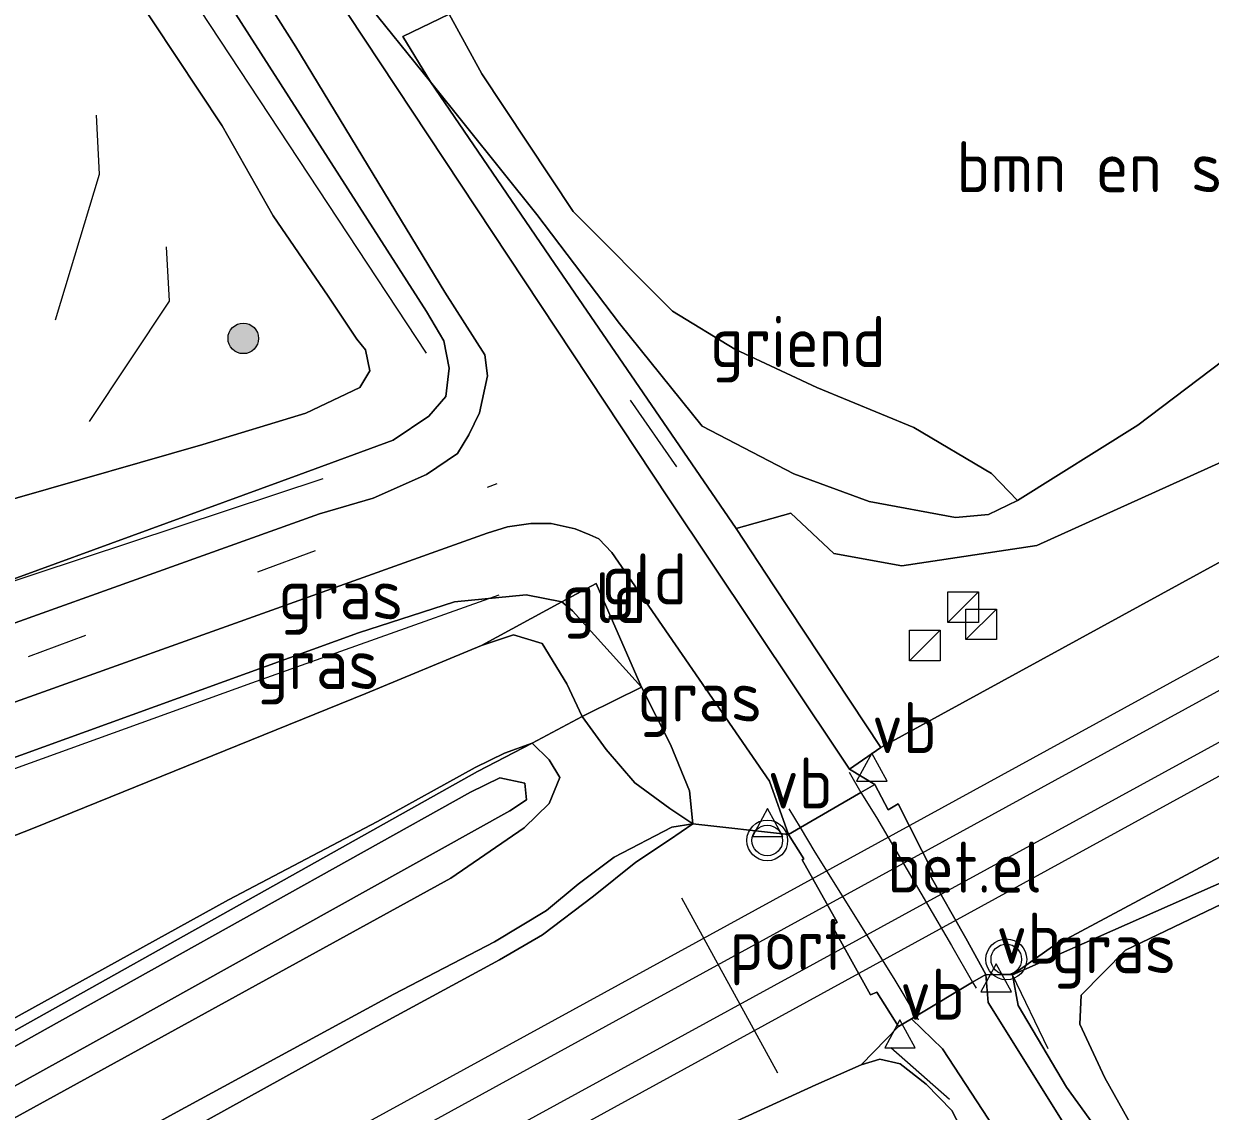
# Model space of a CAD drawing. Extents: x 253736 to 255979, y 477184 to 479215.
# Drawn here: x 254197.2 to 254255.4, y 477484.3 to 477537.7 of the extents above; entities that cross this region are included whole.
import ezdxf
from ezdxf.enums import TextEntityAlignment as Align

# ---------------------------------------------------------------- set-up
doc = ezdxf.new("R2010")
doc.units = 0
doc.linetypes.add('39strp', pattern=[12, 3, -9])
for name, color, linetype, lineweight in [('af-bs-doorgang', 8, 'Continuous', 18), ('af-bs-rasterhekwerk', 8, 'hekwerk', 18), ('bp-b5-bomenstruiken', 8, 'Continuous', 18), ('bp-b5-grasland', 8, 'Continuous', 18), ('bp-b5-overig', 8, 'Continuous', 18), ('bp-bs-bomenrij', 8, 'laanbep', 18), ('bp-bs-boom', 8, 'Continuous', 18), ('bw-bs-portaal', 8, 'Continuous', 18), ('gw-bs-insteekwatergang', 8, 'Continuous', 18), ('gw-bs-kruinlijn', 8, 'Continuous', 18), ('gw-bs-teenlijn', 8, 'Continuous', 18), ('mk-bs-39streep 0.15', 8, '39strp', 18), ('mk-bs-streep 0.15', 8, 'Continuous', 18), ('og-b5-grond_ingericht', 8, 'Continuous', 18), ('og-b5-spoor', 8, 'Continuous', 18), ('og-b5-water', 8, 'Continuous', 18), ('og-bs-inrichtingselement', 8, 'Continuous', 18), ('og-bs-spoor', 8, 'Continuous', 18), ('og-bs-terreinafscheiding', 8, 'Continuous', 18), ('vh-b5-verh_soort', 8, 'Continuous', 18), ('wh-bs-waterlijn', 8, 'Continuous', 18), ('wm-bs-schrikhek', 8, 'Continuous', 18), ('wm-bs-verkeersbord', 8, 'Continuous', 18), ('wm-bs-verkeerslicht', 8, 'Continuous', 18)]:
    doc.layers.add(name, color=color, linetype=linetype, lineweight=lineweight)
doc.styles.add('rtw_iso', font='isocp.shx')
doc.linetypes.add('hekwerk', pattern='A,7,-1.5,[1,RTW.shx,S=0.75,R=0,X=0,Y=0],-1.5', length=10)
doc.linetypes.add('laanbep', pattern='A,20,-1,[4,RTW.shx,S=0.75,R=0,X=0,Y=0],-1', length=22)

# ---------------------------------------------------------------- blocks, each defined once
blk = doc.blocks.new('verkeersbord')
for p, q in [((0, 0.75), (-0.75, -0.625)), ((0.75, -0.625), (0, 0.75)), ((-0.75, -0.625), (0.75, -0.625))]:
    blk.add_line(p, q)
blk = doc.blocks.new('dtbattr')
at = {"style": 'rtw_iso'}
blk.add_attdef('TAG', (0.591, 0.868), '', height=2.5, dxfattribs=at)
blk = doc.blocks.new('dtbattr-r')
at = {"style": 'rtw_iso'}
blk.add_attdef('TAG', text='', height=2.5, dxfattribs=at).set_placement((0, 0), align=Align.MIDDLE_CENTER)
blk = doc.blocks.new('RW1 Buren totaal_ACAD_1_FMEBLOCK24')
at = {"layer": 'bp-b5-grasland'}
blk.add_polyline3d([(28.669, 17.33, 22.649), (46.329, 27.208, 22.763), (54.18, 31.599, 22.922), (56.862, 32.986, 23.447), (57.702, 32.18, 23.393), (58.228, 31.31, 23.423), (57.7, 30.041, 23.369), (56.47, 28.845, 23.306), (52.866, 26.376, 23.264), (15.218, 5.687, 23.159)], dxfattribs=at)
blk.add_polyline3d([(-48.179, -27.045, 22.397), (-55.257, -30.771, 22.397), (-56.2, -31.525, 22.397), (-55.903, -31.856, 22.397), (-52.445, -30.668, 22.397), (-45.293, -26.997, 22.397), (-26.407, -16.235, 22.397), (-9.19, -6.745, 22.397), (11.243, 4.974, 22.397), (36.991, 19.231, 22.397), (55.772, 29.681, 22.397), (56.592, 30.22, 22.397), (56.502, 31.034, 22.397), (55.272, 31.287, 22.397), (53.831, 30.59, 22.397), (32.974, 18.951, 22.397), (14.406, 8.536, 22.397), (5.61, 3.936, 22.397), (-1.485, -1.122, 22.397), (-16.649, -10.155, 22.397), (-40.298, -22.961, 22.397)], close=True, dxfattribs=at)
blk = doc.blocks.new('dtbattr-l')
at = {"style": 'rtw_iso'}
blk.add_attdef('TAG', (0, 0), '', height=2.5, dxfattribs=at)
blk = doc.blocks.new('boom')
blk.add_hatch(color=256).paths.add_polyline_path([(-0.75, 0, 1), (0.75, 0, 1)])
blk.add_circle((0, 0), 0.75)
blk = doc.blocks.new('kast')
blk.add_line((-0.75, -0.75), (0.75, 0.75))
blk.add_lwpolyline([(-0.75, 0.75), (0.75, 0.75), (0.75, -0.75), (-0.75, -0.75)], close=True)
blk = doc.blocks.new('verkeerslicht')
for radius in [1, 0.75]:
    blk.add_circle((0, 0), radius)
blk = doc.blocks.new('Deel_d28hz')
at = {"layer": 'af-bs-doorgang'}
blk.add_polyline3d([(254234.02, 477510.132, 24.128), (254232.164, 477512.946, 24.131)], dxfattribs=at)
at = {"layer": 'af-bs-rasterhekwerk'}
for points in [[(254232.164, 477512.946, 24.131), (254223.257, 477525.936, 23.999), (254217.172, 477534.852, 23.834), (254215.819, 477537.077, 23.591), (254218.092, 477538.176, 22.697), (254233.383, 477540.146, 22.694), (254246.682, 477541.905, 22.742), (254261.564, 477543.065, 22.823), (254277.034, 477544.902, 23.048), (254293.547, 477546.947, 23.147), (254311.538, 477549.059, 23.213), (254322.524, 477554.771, 23.24)], [(254186.386, 477493.809, 22.826), (254197.698, 477498.238, 22.856), (254214.002, 477504.841, 22.85), (254219.667, 477507.207, 23.063), (254223.622, 477509.342, 24.206), (254225.297, 477510.247, 24.245), (254227.53, 477505.152, 24.233), (254224.877, 477503.855, 23.762), (254224.607, 477503.711, 23.69), (254222.159, 477502.402, 23.447), (254219.477, 477501.015, 22.922), (254211.625, 477496.624, 22.763), (254193.966, 477486.746, 22.649), (254175.951, 477476.739, 22.613), (254167.305, 477472.011, 22.871), (254148.867, 477461.878, 23.552), (254138.84, 477456.372, 23.522), (254102.476, 477436.107, 23.249)], [(254237.724, 477501.141, 24.255), (254239.268, 477502.191, 24.164), (254234.02, 477510.132, 24.128)], [(254247.474, 477487.41, 23.96), (254245.718, 477491.038, 24.047), (254266.964, 477500.434, 23.504)], [(254242.626, 477484.92, 23.867), (254239.747, 477487.462, 23.954)]]:
    blk.add_polyline3d(points, dxfattribs=at)
at = {"layer": 'bp-b5-bomenstruiken'}
blk.add_polyline3d([(254245.96, 477514.317, 23.516), (254244.691, 477515.647, 23.441), (254240.889, 477517.903, 23.297), (254236.121, 477519.86, 23.189), (254232.098, 477521.74, 23.141), (254229.051, 477523.598, 23.033), (254224.173, 477528.499, 23.057), (254219.685, 477535.24, 22.874), (254218.092, 477538.176, 22.697), (254233.383, 477540.146, 22.694), (254246.682, 477541.905, 22.742), (254261.564, 477543.065, 22.823), (254260.134, 477541.433, 23), (254260.247, 477539.734, 23.159), (254260.971, 477535.346, 23.222), (254262.126, 477532.806, 23.285), (254262.181, 477529.282, 23.438), (254259.99, 477524.564, 23.447), (254256.641, 477521.618, 23.501), (254251.877, 477518.016, 23.546)], close=True, dxfattribs=at)
at = {"layer": 'bp-b5-grasland'}
for points in [[(254194.797, 477501.011, 24.632), (254213.644, 477507.828, 24.284), (254218.355, 477509.349, 24.233), (254221.861, 477509.693, 24.149), (254223.622, 477509.342, 24.206), (254219.667, 477507.207, 23.063), (254214.002, 477504.841, 22.85), (254197.698, 477498.238, 22.856), (254186.386, 477493.809, 22.826)], [(254188.747, 477501.567, 24.816), (254218.119, 477512.065, 24.159), (254219.945, 477512.718, 24.111), (254220.954, 477513.02, 24.078), (254222.102, 477513.182, 24.057), (254223.085, 477513.183, 24.051), (254224.273, 477512.921, 24.063), (254224.986, 477512.634, 24.081), (254225.427, 477512.437, 24.102), (254226.072, 477511.758, 24.111), (254233.808, 477500.541, 24.255), (254234.727, 477497.925, 24.27), (254230.037, 477498.452, 23.792), (254229.875, 477500.067, 24.104), (254228.944, 477502.336, 24.158), (254227.53, 477505.152, 24.233), (254225.297, 477510.247, 24.245), (254223.622, 477509.342, 24.206), (254221.861, 477509.693, 24.149), (254218.355, 477509.349, 24.233), (254213.644, 477507.828, 24.284), (254194.797, 477501.011, 24.632)], [(254196.012, 477510.205, 24.533), (254210.71, 477515.575, 24.191), (254215.334, 477517.271, 24.092), (254217.088, 477518.454, 24.014), (254217.921, 477519.409, 23.999), (254218.09, 477520.799, 23.951), (254217.824, 477522.153, 23.939), (254216.969, 477523.588, 23.879), (254205.964, 477540.788, 23.534)], [(254202.446, 477539.514, 22.823), (254206.946, 477532.694, 22.751), (254209.461, 477528.275, 22.817), (254212.145, 477524.338, 22.946), (254213.567, 477522.224, 23.063), (254213.985, 477521.704, 23), (254214.192, 477520.676, 22.949), (254213.699, 477519.859, 22.949), (254211.061, 477518.598, 22.976), (254206.007, 477517.055, 22.97), (254178.667, 477509.21, 22.823)], [(254207.825, 477540.923, 23.685), (254210.563, 477536.571, 23.772), (254217.883, 477524.528, 23.88), (254219.836, 477521.463, 23.937), (254219.965, 477520.427, 23.943), (254219.582, 477518.623, 23.97), (254219.054, 477517.534, 24.024), (254218.493, 477516.625, 24.045), (254216.971, 477515.598, 24.066), (254214.358, 477514.431, 24.159), (254211.72, 477513.656, 24.261), (254187.79, 477505.095, 24.747), (254178.294, 477501.724, 24.906), (254173.57, 477500.728, 25.05), (254169.041, 477500.62, 25.17), (254163.872, 477501.42, 25.302), (254158.444, 477503.124, 25.467), (254153.436, 477505.786, 25.515), (254148.897, 477509.866, 25.656), (254144.879, 477514.983, 25.791), (254142.2, 477520.394, 25.914), (254140.646, 477526.401, 26.019), (254140.437, 477532.531, 26.169), (254141.229, 477537.724, 26.292)], [(254178.667, 477509.21, 22.823), (254206.007, 477517.055, 22.97), (254211.061, 477518.598, 22.976), (254213.699, 477519.859, 22.949), (254214.192, 477520.676, 22.949), (254213.985, 477521.704, 23), (254213.567, 477522.224, 23.063), (254212.145, 477524.338, 22.946), (254209.461, 477528.275, 22.817), (254206.946, 477532.694, 22.751), (254202.446, 477539.514, 22.823)], [(254205.964, 477540.788, 23.534), (254216.969, 477523.588, 23.879), (254217.824, 477522.153, 23.939), (254218.09, 477520.799, 23.951), (254217.921, 477519.409, 23.999), (254217.088, 477518.454, 24.014), (254215.334, 477517.271, 24.092), (254210.71, 477515.575, 24.191), (254196.012, 477510.205, 24.533)], [(254213.817, 477539.022, 23.666), (254217.172, 477534.852, 23.834), (254223.257, 477525.936, 23.999), (254232.164, 477512.946, 24.131), (254234.02, 477510.132, 24.128), (254239.268, 477502.191, 24.164), (254237.724, 477501.141, 24.255), (254237.201, 477501.917, 24.252), (254228.859, 477514.4, 24.045), (254213.129, 477538.154, 23.655)], [(254257.489, 477469.166, 23.907), (254254.621, 477473.863, 23.88), (254248.49, 477483.363, 23.925), (254244.522, 477489.683, 24.081), (254244.42, 477491.066, 24.255), (254245.718, 477491.038, 24.047), (254246.005, 477489.539, 24.089), (254248.368, 477485.533, 23.963), (254250.041, 477483.222, 23.891), (254252.383, 477480.327, 23.756), (254252.317, 477481.41, 23.609), (254251.856, 477483.127, 23.567), (254250.244, 477485.989, 23.525), (254249.024, 477488.624, 23.585), (254249.089, 477490.039, 23.597), (254251.265, 477492.248, 23.567), (254264.272, 477498.479, 23.45)], [(254190.63, 477476.579, 23.225), (254204.57, 477484.23, 23.264), (254215.376, 477490.092, 23.321), (254220.31, 477492.67, 23.321), (254222.856, 477494.204, 23.315), (254224.409, 477495.499, 23.363), (254226.178, 477496.811, 23.378), (254229.007, 477498.29, 23.453), (254230.037, 477498.452, 23.792), (254228.902, 477497.662, 23.792), (254227.253, 477496.565, 23.807), (254225.165, 477494.898, 23.819), (254222.659, 477493.009, 23.849), (254220.556, 477491.778, 23.879), (254213.595, 477487.994, 23.897), (254197.872, 477479.305, 23.822), (254177.553, 477468.112, 23.816)], [(254195.473, 477458.081, 23.117), (254217.398, 477470.264, 23.03), (254236.738, 477480.812, 23.12), (254241.423, 477483.037, 23.159), (254245.535, 477473.854, 23.525), (254246.687, 477472.483, 23.579), (254247.185, 477472.257, 23.666), (254247.778, 477472.593, 23.801), (254247.95, 477473.828, 23.801), (254247.013, 477476.17, 23.927), (254242.747, 477484.392, 23.861), (254241.489, 477485.683, 23.867), (254240.214, 477486.672, 23.888), (254239.221, 477486.905, 23.894), (254238.3, 477486.622, 23.894), (254240.128, 477488.507, 24.216), (254240.76, 477488.884, 24.201), (254242.288, 477487.412, 24.063), (254246.484, 477480.994, 23.916), (254250.402, 477474.901, 23.91), (254251.696, 477471.493, 23.895), (254253.409, 477470.191, 23.913), (254255.468, 477466.382, 23.832)], [(254228.746, 477482.295, 23.966), (254236.074, 477485.642, 23.909), (254238.3, 477486.622, 23.894), (254239.221, 477486.905, 23.894), (254240.214, 477486.672, 23.888), (254241.489, 477485.683, 23.867), (254242.747, 477484.392, 23.861), (254247.013, 477476.17, 23.927)]]:
    blk.add_polyline3d(points, dxfattribs=at)
for points in [[(254220.057, 477552.757, 22.922), (254220.433, 477552.439, 22.811), (254218.666, 477549.074, 22.622), (254216.432, 477543.845, 22.67), (254216.595, 477541.32, 22.721), (254217.432, 477539.138, 22.694), (254218.092, 477538.176, 22.697), (254215.819, 477537.077, 23.591), (254217.172, 477534.852, 23.834), (254213.817, 477539.022, 23.666), (254213.676, 477541.042, 23.618), (254214.537, 477544.381, 23.516), (254218.143, 477550.971, 23.21), (254219.424, 477553.341, 23.15)], [(254334.415, 477537.35, 23.276), (254299.542, 477518.305, 23.294), (254280.96, 477508.818, 23.438), (254266.964, 477500.434, 23.504), (254245.718, 477491.038, 24.047), (254247.677, 477492.44, 23.978), (254267.827, 477503.204, 23.936), (254280.561, 477510.634, 24.014), (254284.434, 477512.773, 24.014), (254289.069, 477514.697, 24.041), (254293.205, 477516.957, 24.041), (254295.868, 477518.756, 24.023), (254304.197, 477523.572, 23.957), (254333.139, 477539.219, 23.861)], [(254239.268, 477502.191, 24.164), (254234.02, 477510.132, 24.128), (254232.164, 477512.946, 24.131), (254234.848, 477513.695, 24.005), (254236.953, 477511.721, 24.035), (254240.295, 477511.107, 23.984), (254246.915, 477512.111, 23.786), (254258.564, 477517.37, 23.813), (254266.706, 477519.052, 23.864), (254286.879, 477529.801, 24.053), (254297.026, 477534.529, 23.963), (254284.338, 477526.866, 24.005)], [(254230.037, 477498.452, 23.792), (254228.913, 477499.203, 23.741), (254227.197, 477500.467, 23.738), (254225.797, 477502.103, 23.735), (254224.607, 477503.711, 23.69), (254224.877, 477503.855, 23.762), (254227.53, 477505.152, 24.233), (254228.944, 477502.336, 24.158), (254229.875, 477500.067, 24.104)], [(254148.867, 477461.878, 23.552), (254163.969, 477470.601, 23.024), (254169.093, 477473.305, 22.604), (254174.35, 477476.272, 22.595), (254189.053, 477484.667, 22.667), (254207.257, 477494.727, 22.754), (254214.58, 477498.56, 22.754), (254219.372, 477501.22, 22.934), (254220.803, 477501.92, 23.198), (254222.159, 477502.402, 23.447), (254219.477, 477501.015, 22.922), (254211.625, 477496.624, 22.763), (254193.966, 477486.746, 22.649), (254175.951, 477476.739, 22.613), (254167.305, 477472.011, 22.871)], [(254252.383, 477480.327, 23.756), (254250.041, 477483.222, 23.891), (254248.368, 477485.533, 23.963), (254246.005, 477489.539, 24.089), (254245.718, 477491.038, 24.047), (254266.964, 477500.434, 23.504), (254264.272, 477498.479, 23.45), (254251.265, 477492.248, 23.567), (254249.089, 477490.039, 23.597), (254249.024, 477488.624, 23.585), (254250.244, 477485.989, 23.525), (254251.856, 477483.127, 23.567), (254252.317, 477481.41, 23.609)]]:
    blk.add_polyline3d(points, close=True, dxfattribs=at)
at = {"layer": 'bp-b5-overig'}
blk.add_polyline3d([(254258.564, 477517.37, 23.813), (254246.915, 477512.111, 23.786), (254240.295, 477511.107, 23.984), (254236.953, 477511.721, 24.035), (254234.848, 477513.695, 24.005), (254232.164, 477512.946, 24.131), (254223.257, 477525.936, 23.999), (254217.172, 477534.852, 23.834), (254222.382, 477528.346, 23.861), (254226.449, 477522.994, 23.966), (254230.506, 477517.964, 23.963), (254234.997, 477515.626, 23.972), (254238.698, 477514.267, 23.894), (254242.925, 477513.473, 23.87), (254244.55, 477513.628, 23.801), (254245.96, 477514.317, 23.516), (254251.877, 477518.016, 23.546), (254256.641, 477521.618, 23.501)], dxfattribs=at)
blk.add_polyline3d([(254245.96, 477514.317, 23.516), (254244.55, 477513.628, 23.801), (254242.925, 477513.473, 23.87), (254238.698, 477514.267, 23.894), (254234.997, 477515.626, 23.972), (254230.506, 477517.964, 23.963), (254226.449, 477522.994, 23.966), (254222.382, 477528.346, 23.861), (254217.172, 477534.852, 23.834), (254215.819, 477537.077, 23.591), (254218.092, 477538.176, 22.697), (254219.685, 477535.24, 22.874), (254224.173, 477528.499, 23.057), (254229.051, 477523.598, 23.033), (254232.098, 477521.74, 23.141), (254236.121, 477519.86, 23.189), (254240.889, 477517.903, 23.297), (254244.691, 477515.647, 23.441)], close=True, dxfattribs=at)
at = {"layer": 'bp-bs-bomenrij'}
for points in [[(254216.969, 477521.537, 23.672), (254202.529, 477543.488, 23.402)], [(254198.771, 477523.179, 22.757), (254200.932, 477530.33, 22.739), (254200.797, 477533.217, 22.829)], [(254200.45, 477518.198, 22.934), (254204.375, 477524.102, 22.907), (254204.222, 477526.762, 22.841)], [(254211.898, 477515.372, 24.308), (254185.937, 477506.799, 24.761)], [(254220.523, 477509.673, 23.969), (254208.398, 477505.36, 24.005), (254188.614, 477498.203, 24.629)]]:
    blk.add_polyline3d(points, dxfattribs=at)
at = {"layer": 'bw-bs-portaal'}
blk.add_polyline3d([(254234.207, 477486.224, 32.322), (254229.499, 477494.804, 32.358)], dxfattribs=at)
at = {"layer": 'gw-bs-insteekwatergang'}
for points in [[(254110.016, 477436.764, 23.321), (254113.627, 477438.257, 23.201), (254118.433, 477440.617, 23.132), (254134.173, 477449.412, 23.174), (254152.426, 477459.337, 23.225), (254180.515, 477475.103, 23.159), (254218.163, 477495.792, 23.264), (254221.767, 477498.261, 23.306), (254222.996, 477499.457, 23.369), (254223.525, 477500.726, 23.423), (254222.998, 477501.596, 23.393), (254222.159, 477502.402, 23.447), (254220.803, 477501.92, 23.198), (254219.372, 477501.22, 22.934), (254214.58, 477498.56, 22.754), (254207.257, 477494.727, 22.754), (254189.053, 477484.667, 22.667), (254174.35, 477476.272, 22.595), (254169.093, 477473.305, 22.604), (254163.969, 477470.601, 23.024), (254148.867, 477461.878, 23.552), (254142.296, 477457.786, 23.465), (254127.74, 477449.473, 23.075)], [(254236.074, 477485.642, 23.909), (254228.746, 477482.295, 23.966), (254210.273, 477472.302, 23.774), (254193.856, 477463.2, 23.879)], [(254195.473, 477458.081, 23.117), (254217.398, 477470.264, 23.03), (254236.738, 477480.812, 23.12), (254241.423, 477483.037, 23.159), (254245.535, 477473.854, 23.525), (254246.687, 477472.483, 23.579), (254247.185, 477472.257, 23.666), (254247.778, 477472.593, 23.801), (254247.95, 477473.828, 23.801), (254247.013, 477476.17, 23.927), (254242.747, 477484.392, 23.861), (254241.489, 477485.683, 23.867), (254240.214, 477486.672, 23.888), (254239.221, 477486.905, 23.894), (254238.3, 477486.622, 23.894), (254236.074, 477485.642, 23.909)]]:
    blk.add_polyline3d(points, dxfattribs=at)
at = {"layer": 'gw-bs-kruinlijn'}
for points in [[(254223.622, 477509.342, 24.206), (254221.861, 477509.693, 24.149), (254218.355, 477509.349, 24.233), (254213.644, 477507.828, 24.284), (254194.797, 477501.011, 24.632), (254182.278, 477496.998, 24.92), (254178, 477495.939, 25.049), (254172.979, 477495.142, 25.106), (254169.464, 477495.387, 25.199), (254163.672, 477496.013, 25.331), (254158.302, 477497.823, 25.481), (254152.344, 477500.346, 25.571), (254149.19, 477502.479, 25.619), (254145.451, 477505.734, 25.712), (254141.925, 477509.868, 25.784), (254139.865, 477512.644, 25.853), (254137.953, 477516.431, 25.928), (254135.906, 477521.198, 26.006), (254135.104, 477526.277, 26.096), (254134.733, 477530.863, 26.189), (254134.86, 477534.384, 26.276), (254135.77, 477539.12, 26.345)], [(254196.012, 477510.205, 24.533), (254210.71, 477515.575, 24.191), (254215.334, 477517.271, 24.092), (254217.088, 477518.454, 24.014), (254217.921, 477519.409, 23.999), (254218.09, 477520.799, 23.951), (254217.824, 477522.153, 23.939), (254216.969, 477523.588, 23.879), (254205.964, 477540.788, 23.534)], [(254219.424, 477553.341, 23.15), (254218.143, 477550.971, 23.21), (254214.537, 477544.381, 23.516), (254213.676, 477541.042, 23.618), (254213.817, 477539.022, 23.666), (254217.172, 477534.852, 23.834), (254222.382, 477528.346, 23.861), (254226.449, 477522.994, 23.966), (254230.506, 477517.964, 23.963), (254234.997, 477515.626, 23.972), (254238.698, 477514.267, 23.894), (254242.925, 477513.473, 23.87), (254244.55, 477513.628, 23.801), (254245.96, 477514.317, 23.516)], [(254333.139, 477539.219, 23.861), (254304.197, 477523.572, 23.957), (254295.868, 477518.756, 24.023), (254293.205, 477516.957, 24.041), (254289.069, 477514.697, 24.041), (254284.434, 477512.773, 24.014), (254280.561, 477510.634, 24.014), (254267.827, 477503.204, 23.936), (254247.677, 477492.44, 23.978), (254245.718, 477491.038, 24.047), (254246.005, 477489.539, 24.089), (254248.368, 477485.533, 23.963), (254250.041, 477483.222, 23.891), (254252.383, 477480.327, 23.756)], [(254223.622, 477509.342, 24.206), (254224.139, 477508.899, 24.206), (254227.53, 477505.152, 24.233), (254228.944, 477502.336, 24.158), (254229.875, 477500.067, 24.104), (254230.037, 477498.452, 23.792)], [(254115.588, 477434.284, 23.663), (254124.811, 477439.435, 23.66), (254141.677, 477448.901, 23.732), (254161.303, 477459.411, 23.768), (254163.058, 477460.598, 23.762), (254164.394, 477461.762, 23.84), (254166.123, 477463.007, 23.882), (254168.319, 477464.2, 23.882), (254169.994, 477464.962, 23.798), (254171.735, 477465.336, 23.762), (254174.428, 477466.513, 23.795), (254177.553, 477468.112, 23.816), (254197.872, 477479.305, 23.822), (254213.595, 477487.994, 23.897), (254220.556, 477491.778, 23.879), (254222.659, 477493.009, 23.849), (254225.165, 477494.898, 23.819), (254227.253, 477496.565, 23.807), (254228.902, 477497.662, 23.792), (254230.037, 477498.452, 23.792)]]:
    blk.add_polyline3d(points, dxfattribs=at)
at = {"layer": 'gw-bs-teenlijn'}
for points in [[(254202.446, 477539.514, 22.823), (254206.946, 477532.694, 22.751), (254209.461, 477528.275, 22.817), (254212.145, 477524.338, 22.946), (254213.567, 477522.224, 23.063), (254213.985, 477521.704, 23), (254214.192, 477520.676, 22.949), (254213.699, 477519.859, 22.949), (254211.061, 477518.598, 22.976), (254206.007, 477517.055, 22.97), (254178.667, 477509.21, 22.823)], [(254245.96, 477514.317, 23.516), (254244.691, 477515.647, 23.441), (254240.889, 477517.903, 23.297), (254236.121, 477519.86, 23.189), (254232.098, 477521.74, 23.141), (254229.051, 477523.598, 23.033), (254224.173, 477528.499, 23.057), (254219.685, 477535.24, 22.874), (254218.092, 477538.176, 22.697), (254217.432, 477539.138, 22.694), (254216.595, 477541.32, 22.721), (254216.432, 477543.845, 22.67), (254218.666, 477549.074, 22.622), (254220.433, 477552.439, 22.811)], [(254252.383, 477480.327, 23.756), (254252.317, 477481.41, 23.609), (254251.856, 477483.127, 23.567), (254250.244, 477485.989, 23.525), (254249.024, 477488.624, 23.585), (254249.089, 477490.039, 23.597), (254251.265, 477492.248, 23.567), (254264.272, 477498.479, 23.45), (254266.964, 477500.434, 23.504), (254280.96, 477508.818, 23.438), (254299.542, 477518.305, 23.294), (254334.415, 477537.35, 23.276)], [(254224.607, 477503.711, 23.69), (254223.858, 477505.315, 23.609), (254222.647, 477507.292, 23.606), (254221.239, 477507.719, 23.468), (254219.667, 477507.207, 23.063)], [(254230.037, 477498.452, 23.792), (254228.913, 477499.203, 23.741), (254227.197, 477500.467, 23.738), (254225.797, 477502.103, 23.735), (254224.607, 477503.711, 23.69)], [(254230.037, 477498.452, 23.792), (254229.007, 477498.29, 23.453), (254226.178, 477496.811, 23.378), (254224.409, 477495.499, 23.363), (254222.856, 477494.204, 23.315), (254220.31, 477492.67, 23.321), (254215.376, 477490.092, 23.321), (254204.57, 477484.23, 23.264), (254190.63, 477476.579, 23.225), (254178.489, 477469.645, 23.354), (254174.939, 477467.839, 23.291), (254171.161, 477466.239, 23.27), (254168.756, 477465.441, 23.309), (254166.802, 477464.554, 23.339), (254164.884, 477463.414, 23.36), (254163.535, 477462.149, 23.318), (254162.018, 477461.068, 23.33), (254158.921, 477459.241, 23.303), (254154.148, 477456.577, 23.243), (254137.215, 477447.289, 23.09), (254123.855, 477439.791, 23.174), (254118.57, 477436.778, 23.186), (254115.588, 477434.284, 23.663)]]:
    blk.add_polyline3d(points, dxfattribs=at)
at = {"layer": 'mk-bs-39streep 0.15'}
blk.add_polyline3d([(254186.19, 477502.519, 24.831), (254220.446, 477515.143, 24.087)], dxfattribs=at)
at = {"layer": 'mk-bs-streep 0.15'}
for points in [[(254237.715, 477500.986, 24.261), (254238.283, 477499.992, 24.315)], [(254238.283, 477499.992, 24.315), (254239.054, 477498.756, 24.327), (254242.731, 477492.478, 24.363), (254243.767, 477490.677, 24.213)], [(254235.322, 477498.271, 24.279), (254234.775, 477499.191, 24.276)], [(254241.012, 477489.034, 24.228), (254239.922, 477490.856, 24.336), (254236.041, 477497.064, 24.339), (254235.322, 477498.271, 24.279)], [(254243.767, 477490.677, 24.213), (254243.948, 477490.392, 24.234)], [(254241.118, 477488.824, 24.228), (254241.012, 477489.034, 24.228)]]:
    blk.add_polyline3d(points, dxfattribs=at)
at = {"layer": 'og-b5-grond_ingericht'}
for points in [[(254227.53, 477505.152, 24.233), (254224.139, 477508.899, 24.206), (254223.622, 477509.342, 24.206), (254225.297, 477510.247, 24.245)], [(254227.53, 477505.152, 24.233), (254224.877, 477503.855, 23.762), (254224.607, 477503.711, 23.69), (254223.858, 477505.315, 23.609), (254222.647, 477507.292, 23.606), (254221.239, 477507.719, 23.468), (254219.667, 477507.207, 23.063), (254223.622, 477509.342, 24.206), (254224.139, 477508.899, 24.206)]]:
    blk.add_polyline3d(points, close=True, dxfattribs=at)
at = {"layer": 'og-b5-spoor'}
blk.add_polyline3d([(254333.139, 477539.219, 23.861), (254304.197, 477523.572, 23.957), (254295.868, 477518.756, 24.023), (254293.205, 477516.957, 24.041), (254289.069, 477514.697, 24.041), (254284.434, 477512.773, 24.014), (254280.561, 477510.634, 24.014), (254267.827, 477503.204, 23.936), (254247.677, 477492.44, 23.978), (254245.718, 477491.038, 24.047), (254244.42, 477491.066, 24.255), (254243.438, 477492.841, 24.327), (254241.682, 477495.92, 24.375), (254241.85, 477496.021, 24.375), (254240.109, 477499.426, 24.363), (254239.626, 477499.136, 24.357), (254238.964, 477500.388, 24.297), (254237.724, 477501.141, 24.255), (254239.268, 477502.191, 24.164), (254284.338, 477526.866, 24.005), (254297.026, 477534.529, 23.963), (254311.194, 477541.841, 23.852), (254325.975, 477549.715, 23.915)], close=True, dxfattribs=at)
blk.add_polyline3d([(254177.553, 477468.112, 23.816), (254197.872, 477479.305, 23.822), (254213.595, 477487.994, 23.897), (254220.556, 477491.778, 23.879), (254222.659, 477493.009, 23.849), (254225.165, 477494.898, 23.819), (254227.253, 477496.565, 23.807), (254228.902, 477497.662, 23.792), (254230.037, 477498.452, 23.792), (254234.727, 477497.925, 24.27), (254235.486, 477496.742, 24.297), (254235.411, 477496.693, 24.294), (254237.116, 477493.633, 24.3), (254236.871, 477493.455, 24.288), (254238.761, 477490.064, 24.303), (254239.074, 477490.187, 24.297), (254240.128, 477488.507, 24.216), (254238.3, 477486.622, 23.894), (254236.074, 477485.642, 23.909), (254228.746, 477482.295, 23.966), (254210.273, 477472.302, 23.774), (254193.856, 477463.2, 23.879)], dxfattribs=at)
at = {"layer": 'og-b5-water'}
blk.add_polyline3d([(254117.118, 477442.371, 22.397), (254124.999, 477446.455, 22.397), (254148.647, 477459.261, 22.397), (254163.812, 477468.294, 22.397), (254170.907, 477473.352, 22.397), (254179.702, 477477.952, 22.397), (254198.271, 477488.367, 22.397), (254219.128, 477500.006, 22.397), (254220.569, 477500.703, 22.397), (254221.799, 477500.45, 22.397), (254221.889, 477499.636, 22.397), (254221.068, 477499.097, 22.397), (254202.288, 477488.647, 22.397), (254176.54, 477474.39, 22.397), (254156.107, 477462.671, 22.397), (254138.89, 477453.181, 22.397), (254120.004, 477442.419, 22.397), (254112.851, 477438.748, 22.397), (254109.394, 477437.56, 22.397), (254109.097, 477437.891, 22.397), (254110.04, 477438.645, 22.397)], close=True, dxfattribs=at)
at = {"layer": 'og-bs-terreinafscheiding'}
for points in [[(254188.747, 477501.567, 24.816), (254218.119, 477512.065, 24.159), (254219.945, 477512.718, 24.111), (254220.954, 477513.02, 24.078), (254222.102, 477513.182, 24.057), (254223.085, 477513.183, 24.051), (254224.273, 477512.921, 24.063), (254224.986, 477512.634, 24.081), (254225.427, 477512.437, 24.102), (254226.072, 477511.758, 24.111), (254233.808, 477500.541, 24.255)], [(254207.825, 477540.923, 23.685), (254210.563, 477536.571, 23.772), (254217.883, 477524.528, 23.88), (254219.836, 477521.463, 23.937), (254219.965, 477520.427, 23.943), (254219.582, 477518.623, 23.97), (254219.054, 477517.534, 24.024), (254218.493, 477516.625, 24.045), (254216.971, 477515.598, 24.066), (254214.358, 477514.431, 24.159), (254211.72, 477513.656, 24.261), (254187.79, 477505.095, 24.747), (254178.294, 477501.724, 24.906), (254173.57, 477500.728, 25.05), (254169.041, 477500.62, 25.17), (254163.872, 477501.42, 25.302), (254158.444, 477503.124, 25.467), (254153.436, 477505.786, 25.515), (254148.897, 477509.866, 25.656), (254144.879, 477514.983, 25.791), (254142.2, 477520.394, 25.914), (254140.646, 477526.401, 26.019), (254140.437, 477532.531, 26.169), (254141.229, 477537.724, 26.292)], [(254237.201, 477501.917, 24.252), (254228.859, 477514.4, 24.045), (254213.129, 477538.154, 23.655), (254212.21, 477540.39, 23.625), (254211.633, 477542.347, 23.571), (254211.286, 477544.518, 23.469), (254211.455, 477546.904, 23.457), (254211.887, 477548.673, 23.361), (254212.676, 477550.349, 23.343), (254214.141, 477552.166, 23.295), (254215.406, 477553.456, 23.265), (254216.765, 477554.603, 23.241), (254218.374, 477555.52, 23.235), (254220.269, 477556.263, 23.16), (254239.96, 477562.865, 23.067), (254259.573, 477569.015, 23.202), (254275.453, 477574.303, 23.274), (254290.092, 477579.284, 23.319), (254294.524, 477580.795, 23.322), (254299.025, 477582.389, 23.328), (254302.583, 477583.988, 23.326)], [(254245.96, 477514.317, 23.516), (254251.877, 477518.016, 23.546), (254256.641, 477521.618, 23.501), (254259.99, 477524.564, 23.447), (254262.181, 477529.282, 23.438), (254262.126, 477532.806, 23.285), (254260.971, 477535.346, 23.222), (254260.247, 477539.734, 23.159), (254260.134, 477541.433, 23), (254261.564, 477543.065, 22.823)], [(254297.026, 477534.529, 23.963), (254286.879, 477529.801, 24.053), (254266.706, 477519.052, 23.864), (254258.564, 477517.37, 23.813), (254246.915, 477512.111, 23.786), (254240.295, 477511.107, 23.984), (254236.953, 477511.721, 24.035), (254234.848, 477513.695, 24.005), (254232.164, 477512.946, 24.131)], [(254297.026, 477534.529, 23.963), (254284.338, 477526.866, 24.005), (254239.268, 477502.191, 24.164)], [(254238.964, 477500.388, 24.297), (254237.724, 477501.141, 24.255), (254237.201, 477501.917, 24.252)], [(254233.808, 477500.541, 24.255), (254234.727, 477497.925, 24.27)], [(254234.727, 477497.925, 24.27), (254235.486, 477496.742, 24.297), (254235.411, 477496.693, 24.294), (254237.116, 477493.633, 24.3), (254236.871, 477493.455, 24.288), (254238.761, 477490.064, 24.303), (254239.074, 477490.187, 24.297), (254240.128, 477488.507, 24.216), (254240.76, 477488.884, 24.201), (254241.012, 477489.034, 24.228), (254243.767, 477490.677, 24.213), (254244.42, 477491.066, 24.255), (254243.438, 477492.841, 24.327), (254241.682, 477495.92, 24.375), (254241.85, 477496.021, 24.375), (254240.109, 477499.426, 24.363), (254239.626, 477499.136, 24.357), (254238.964, 477500.388, 24.297), (254238.283, 477499.992, 24.315), (254235.322, 477498.271, 24.279), (254234.727, 477497.925, 24.27)], [(254230.037, 477498.452, 23.792), (254234.727, 477497.925, 24.27)], [(254244.522, 477489.683, 24.081), (254244.42, 477491.066, 24.255)], [(254245.718, 477491.038, 24.047), (254244.42, 477491.066, 24.255)], [(254284.312, 477432.956, 23.268), (254275.845, 477444.068, 23.211), (254269.81, 477451.917, 23.331), (254267.184, 477454.72, 23.493), (254265.514, 477456.348, 23.613), (254264.308, 477457.441, 23.655), (254263.005, 477459.006, 23.667), (254261.804, 477460.64, 23.757), (254260.327, 477463.202, 23.877), (254259.188, 477465.687, 23.889), (254257.489, 477469.166, 23.907), (254254.621, 477473.863, 23.88), (254248.49, 477483.363, 23.925), (254244.522, 477489.683, 24.081)], [(254238.3, 477486.622, 23.894), (254240.128, 477488.507, 24.216)], [(254242.288, 477487.412, 24.063), (254240.76, 477488.884, 24.201)], [(254234.778, 477411.88, 23.862), (254241.329, 477423.504, 23.766), (254253.429, 477447.374, 23.709), (254255.049, 477450.366, 23.7), (254256.021, 477452.846, 23.679), (254256.581, 477455.603, 23.67), (254256.813, 477458.181, 23.685), (254256.914, 477461.061, 23.697), (254256.499, 477463.65, 23.778), (254255.468, 477466.382, 23.832), (254253.409, 477470.191, 23.913), (254251.696, 477471.493, 23.895), (254250.402, 477474.901, 23.91), (254246.484, 477480.994, 23.916), (254242.288, 477487.412, 24.063)]]:
    blk.add_polyline3d(points, dxfattribs=at)
at = {"layer": 'vh-b5-verh_soort'}
for points in [[(254141.229, 477537.724, 26.292), (254140.437, 477532.531, 26.169), (254140.646, 477526.401, 26.019), (254142.2, 477520.394, 25.914), (254144.879, 477514.983, 25.791), (254148.897, 477509.866, 25.656), (254153.436, 477505.786, 25.515), (254158.444, 477503.124, 25.467), (254163.872, 477501.42, 25.302), (254169.041, 477500.62, 25.17), (254173.57, 477500.728, 25.05), (254178.294, 477501.724, 24.906), (254187.79, 477505.095, 24.747), (254211.72, 477513.656, 24.261), (254214.358, 477514.431, 24.159), (254216.971, 477515.598, 24.066), (254218.493, 477516.625, 24.045), (254219.054, 477517.534, 24.024), (254219.582, 477518.623, 23.97), (254219.965, 477520.427, 23.943), (254219.836, 477521.463, 23.937), (254217.883, 477524.528, 23.88), (254210.563, 477536.571, 23.772), (254207.825, 477540.923, 23.685)], [(254213.129, 477538.154, 23.655), (254228.859, 477514.4, 24.045), (254237.201, 477501.917, 24.252), (254237.724, 477501.141, 24.255), (254238.964, 477500.388, 24.297), (254238.283, 477499.992, 24.315), (254235.322, 477498.271, 24.279), (254234.727, 477497.925, 24.27), (254233.808, 477500.541, 24.255), (254226.072, 477511.758, 24.111), (254225.427, 477512.437, 24.102), (254224.986, 477512.634, 24.081), (254224.273, 477512.921, 24.063), (254223.085, 477513.183, 24.051), (254222.102, 477513.182, 24.057), (254220.954, 477513.02, 24.078), (254219.945, 477512.718, 24.111), (254218.119, 477512.065, 24.159), (254188.747, 477501.567, 24.816)], [(254255.468, 477466.382, 23.832), (254253.409, 477470.191, 23.913), (254251.696, 477471.493, 23.895), (254250.402, 477474.901, 23.91), (254246.484, 477480.994, 23.916), (254242.288, 477487.412, 24.063), (254240.76, 477488.884, 24.201), (254241.012, 477489.034, 24.228), (254243.767, 477490.677, 24.213), (254244.42, 477491.066, 24.255), (254244.522, 477489.683, 24.081), (254248.49, 477483.363, 23.925), (254254.621, 477473.863, 23.88), (254257.489, 477469.166, 23.907)]]:
    blk.add_polyline3d(points, dxfattribs=at)
blk.add_polyline3d([(254244.42, 477491.066, 24.255), (254243.767, 477490.677, 24.213), (254241.012, 477489.034, 24.228), (254240.76, 477488.884, 24.201), (254240.128, 477488.507, 24.216), (254239.074, 477490.187, 24.297), (254238.761, 477490.064, 24.303), (254236.871, 477493.455, 24.288), (254237.116, 477493.633, 24.3), (254235.411, 477496.693, 24.294), (254235.486, 477496.742, 24.297), (254234.727, 477497.925, 24.27), (254235.322, 477498.271, 24.279), (254238.283, 477499.992, 24.315), (254238.964, 477500.388, 24.297), (254239.626, 477499.136, 24.357), (254240.109, 477499.426, 24.363), (254241.85, 477496.021, 24.375), (254241.682, 477495.92, 24.375), (254243.438, 477492.841, 24.327)], close=True, dxfattribs=at)
at = {"layer": 'wh-bs-waterlijn'}
blk.add_polyline3d([(254117.118, 477442.371, 22.397), (254110.04, 477438.645, 22.397), (254109.097, 477437.891, 22.397), (254109.394, 477437.56, 22.397), (254112.851, 477438.748, 22.397), (254120.004, 477442.419, 22.397), (254138.89, 477453.181, 22.397), (254156.107, 477462.671, 22.397), (254176.54, 477474.39, 22.397), (254202.288, 477488.647, 22.397), (254221.068, 477499.097, 22.397), (254221.889, 477499.636, 22.397), (254221.799, 477500.45, 22.397), (254220.569, 477500.703, 22.397), (254219.128, 477500.006, 22.397), (254198.271, 477488.367, 22.397), (254179.702, 477477.952, 22.397), (254170.907, 477473.352, 22.397), (254163.812, 477468.294, 22.397), (254148.647, 477459.261, 22.397), (254124.999, 477446.455, 22.397), (254117.118, 477442.371, 22.397)], dxfattribs=at)
at = {"layer": 'wm-bs-schrikhek'}
blk.add_polyline3d([(254229.261, 477515.959, 24.87), (254226.982, 477519.238, 24.861)], dxfattribs=at)
at = {"layer": 'bp-b5-bomenstruiken'}
ref = blk.add_blockref('dtbattr-r', (254242.976562, 477528.6875, 23.172286), dxfattribs=at)
ref.add_attrib('TAG', 'bmn en strkn', dxfattribs={"layer": '0', "height": 2.5, "style": 'rtw_iso'}).set_placement((254242.976562, 477528.6875, 23.172286), align=Align.BOTTOM_LEFT)
at = {"layer": 'bp-b5-grasland'}
ref = blk.add_blockref('dtbattr-r', (254209.71875, 477507.734375, 25.791393), dxfattribs=at)
ref.add_attrib('TAG', 'gras', dxfattribs={"layer": '0', "height": 2.5, "style": 'rtw_iso'}).set_placement((254209.71875, 477507.734375, 25.791393), align=Align.BOTTOM_LEFT)
ref = blk.add_blockref('dtbattr-r', (254208.5625, 477504.3125, 25.700214), dxfattribs=at)
ref.add_attrib('TAG', 'gras', dxfattribs={"layer": '0', "height": 2.5, "style": 'rtw_iso'}).set_placement((254208.5625, 477504.3125, 25.700214), align=Align.BOTTOM_LEFT)
ref = blk.add_blockref('dtbattr-r', (254227.328125, 477502.71875, 23.8745), dxfattribs=at)
ref.add_attrib('TAG', 'gras', dxfattribs={"layer": '0', "height": 2.5, "style": 'rtw_iso'}).set_placement((254227.328125, 477502.71875, 23.8745), align=Align.BOTTOM_LEFT)
blk.add_blockref('RW1 Buren totaal_ACAD_1_FMEBLOCK24', (254165.2965, 477469.416), dxfattribs=at)
ref = blk.add_blockref('dtbattr-r', (254247.632812, 477490.375, 23.707571), dxfattribs=at)
ref.add_attrib('TAG', 'gras', dxfattribs={"layer": '0', "height": 2.5, "style": 'rtw_iso'}).set_placement((254247.632812, 477490.375, 23.707571), align=Align.BOTTOM_LEFT)
at = {"layer": 'bp-b5-overig'}
ref = blk.add_blockref('dtbattr-r', (254230.890625, 477520.109375, 23.500684), dxfattribs=at)
ref.add_attrib('TAG', 'griend', dxfattribs={"layer": '0', "height": 2.5, "style": 'rtw_iso'}).set_placement((254230.890625, 477520.109375, 23.500684), align=Align.BOTTOM_LEFT)
at = {"layer": 'bp-bs-boom'}
blk.add_blockref('boom', (254207.99, 477522.269, 22.772), dxfattribs=at)
at = {"layer": 'bw-bs-portaal'}
ref = blk.add_blockref('dtbattr-l', (254231.841171, 477490.535558, 32.34009), dxfattribs=at)
ref.add_attrib('TAG', 'port', dxfattribs={"layer": '0', "height": 2.5, "style": 'rtw_iso'}).set_placement((254231.841171, 477490.535558, 32.34009), align=Align.BOTTOM_LEFT)
at = {"layer": 'og-b5-grond_ingericht'}
ref = blk.add_blockref('dtbattr-r', (254225.578125, 477508.46875, 24.2246), dxfattribs=at)
ref.add_attrib('TAG', 'gld', dxfattribs={"layer": '0', "height": 2.5, "style": 'rtw_iso'}).set_placement((254225.578125, 477508.46875, 24.2246), align=Align.BOTTOM_LEFT)
ref = blk.add_blockref('dtbattr-r', (254223.59375, 477507.546875, 23.8076), dxfattribs=at)
ref.add_attrib('TAG', 'gld', dxfattribs={"layer": '0', "height": 2.5, "style": 'rtw_iso'}).set_placement((254223.59375, 477507.546875, 23.8076), align=Align.BOTTOM_LEFT)
at = {"layer": 'og-bs-inrichtingselement'}
for p in [(254243.304, 477509.084, 24.656), (254244.191, 477508.239, 25.604), (254241.42, 477507.199, 25.901)]:
    blk.add_blockref('kast', p, dxfattribs=at)
at = {"layer": 'vh-b5-verh_soort'}
ref = blk.add_blockref('dtbattr-r', (254239.578125, 477494.328125, 24.290714), dxfattribs=at)
ref.add_attrib('TAG', 'bet.el', dxfattribs={"layer": '0', "height": 2.5, "style": 'rtw_iso'}).set_placement((254239.578125, 477494.328125, 24.290714), align=Align.BOTTOM_LEFT)
at = {"layer": 'wm-bs-verkeersbord'}
ref = blk.add_blockref('dtbattr', (254238.822, 477501.17, 24.116), dxfattribs=at)
ref.add_attrib('TAG', 'vb', dxfattribs={"layer": '0', "height": 2.5, "style": 'rtw_iso'}).set_placement((254238.822, 477501.17, 24.116), align=Align.BOTTOM_LEFT)
for p in [(254238.822, 477501.17, 24.116), (254233.711, 477498.452, 24.203), (254244.919, 477490.84, 24.14), (254240.202, 477488.09, 24.047)]:
    blk.add_blockref('verkeersbord', p, dxfattribs=at)
ref = blk.add_blockref('dtbattr', (254233.711, 477498.452, 24.203), dxfattribs=at)
ref.add_attrib('TAG', 'vb', dxfattribs={"layer": '0', "height": 2.5, "style": 'rtw_iso'}).set_placement((254233.711, 477498.452, 24.203), align=Align.BOTTOM_LEFT)
ref = blk.add_blockref('dtbattr', (254244.919, 477490.84, 24.14), dxfattribs=at)
ref.add_attrib('TAG', 'vb', dxfattribs={"layer": '0', "height": 2.5, "style": 'rtw_iso'}).set_placement((254244.919, 477490.84, 24.14), align=Align.BOTTOM_LEFT)
ref = blk.add_blockref('dtbattr', (254240.202, 477488.09, 24.047), dxfattribs=at)
ref.add_attrib('TAG', 'vb', dxfattribs={"layer": '0', "height": 2.5, "style": 'rtw_iso'}).set_placement((254240.202, 477488.09, 24.047), align=Align.BOTTOM_LEFT)
at = {"layer": 'wm-bs-verkeerslicht', "rotation": 35.5}
for p in [(254233.692, 477497.638, 24.071), (254245.418, 477491.802, 24.065)]:
    blk.add_blockref('verkeerslicht', p, dxfattribs=at)

msp = doc.modelspace()

# ---------------------------------------------------------------- linework, layer by layer
at = {"layer": 'bp-b5-grasland'}
msp.add_polyline3d([(254180.515, 477475.103, 23.159), (254218.163, 477495.792, 23.264), (254221.767, 477498.261, 23.306), (254222.996, 477499.457, 23.369), (254223.525, 477500.726, 23.423), (254222.998, 477501.596, 23.393), (254222.159, 477502.402, 23.447), (254224.607, 477503.711, 23.69), (254225.797, 477502.103, 23.735), (254227.197, 477500.467, 23.738), (254228.913, 477499.203, 23.741), (254230.037, 477498.452, 23.792), (254229.007, 477498.29, 23.453), (254226.178, 477496.811, 23.378), (254224.409, 477495.499, 23.363), (254222.856, 477494.204, 23.315), (254220.31, 477492.67, 23.321), (254215.376, 477490.092, 23.321), (254204.57, 477484.23, 23.264), (254190.63, 477476.579, 23.225)], dxfattribs=at)
at = {"layer": 'og-b5-grond_ingericht'}
msp.add_polyline3d([(254186.386, 477493.809, 22.826), (254197.698, 477498.238, 22.856), (254214.002, 477504.841, 22.85), (254219.667, 477507.207, 23.063), (254221.239, 477507.719, 23.468), (254222.647, 477507.292, 23.606), (254223.858, 477505.315, 23.609), (254224.607, 477503.711, 23.69), (254222.159, 477502.402, 23.447), (254220.803, 477501.92, 23.198), (254219.372, 477501.22, 22.934), (254214.58, 477498.56, 22.754), (254207.257, 477494.727, 22.754), (254189.053, 477484.667, 22.667)], dxfattribs=at)
at = {"layer": 'og-bs-spoor'}
for points in [[(254073.194, 477406.628, 23.932), (254124.363, 477434.68, 24.072), (254198.467, 477475.258, 24.186), (254268.624, 477513.684, 24.219), (254328.272, 477546.349, 24.222)], [(254074.185, 477405.543, 23.929), (254160.193, 477452.553, 24.081), (254228.125, 477489.819, 24.255), (254299.102, 477528.672, 24.285), (254329.12, 477545.107, 24.267)], [(254075.759, 477403.82, 23.932), (254132.329, 477434.843, 24.078), (254196.871, 477470.185, 24.189), (254266.834, 477508.464, 24.243), (254330.372, 477543.273, 24.204)], [(254076.798, 477402.683, 23.896), (254118.717, 477425.65, 24.117), (254166.465, 477451.779, 24.165), (254218.31, 477480.237, 24.243), (254275.406, 477511.509, 24.246), (254331.232, 477542.013, 24.186)]]:
    msp.add_polyline3d(points, dxfattribs=at)

# ---------------------------------------------------------------- block references
at = {"linetype": 'ByBlock'}
msp.add_blockref('Deel_d28hz', (0, 0), dxfattribs=at)
msp.add_blockref('Deel_d28hz', (0, 0), dxfattribs=at)

doc.saveas('drawing.dxf')
